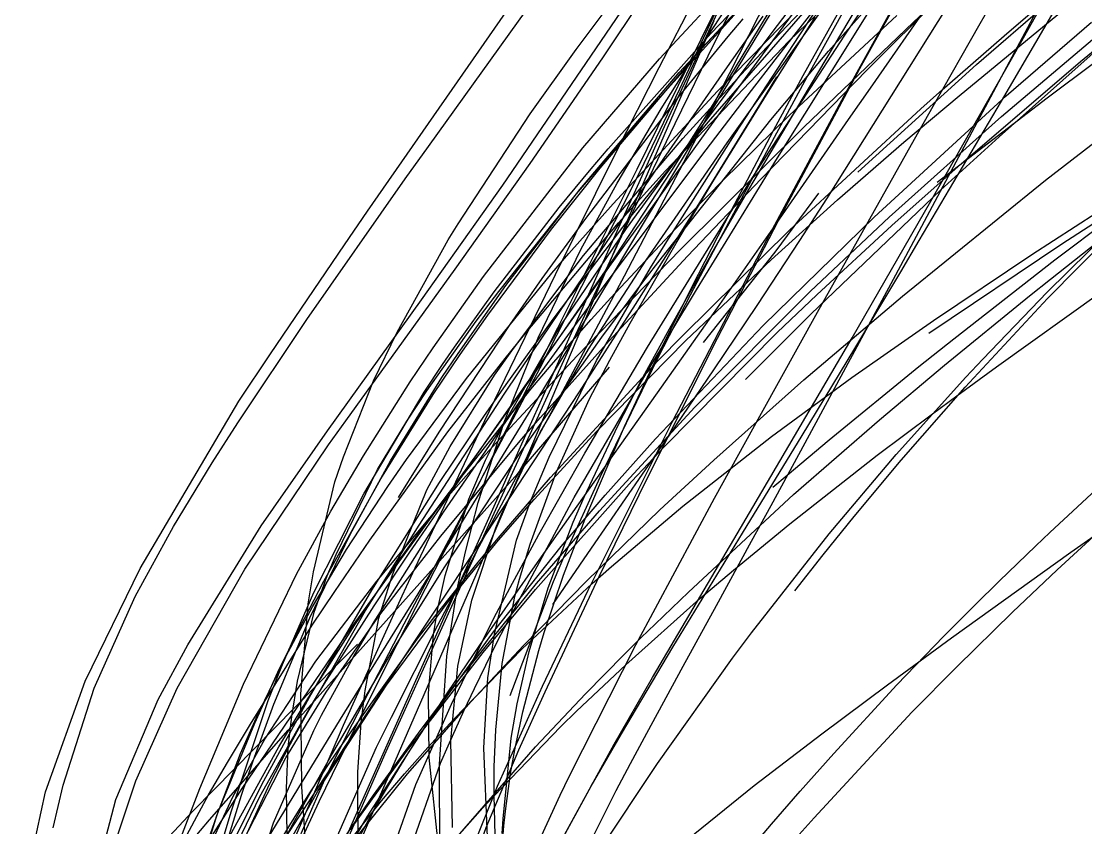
# Model space of a CAD drawing. Header units: metres. Extents: x -233 to 379, y -58 to 1087.
# Drawn here: x 66.5 to 133.2, y 568 to 618.6 of the extents above; entities that cross this region are included whole.
import ezdxf

# ---------------------------------------------------------------- set-up
doc = ezdxf.new("R2010")
doc.units = ezdxf.units.M

msp = doc.modelspace()

# ---------------------------------------------------------------- linework, layer by layer
for p, q in [((109.104, 617.44, -1031.354), (115.389, 630.153, -1035.49)), ((106.475, 615.673, -1039.847), (113.082, 628.374, -1043.467)), ((109.96, 617.249, -1039.013), (114.92, 627.072, -1041.815)), ((112.95, 616.462, -1057.436), (120.813, 627.133, -1060.37)), ((127.443, 614.136, -1056.125), (134.157, 626.74, -1060.043)), ((94.495, 615.722, -1061.418), (101.833, 626.317, -1064.05)), ((114.603, 617.323, -1001.796), (123.052, 625.459, -1002.06)), ((115.506, 615.151, -1031.256), (121.449, 625.853, -1035.805)), ((118.071, 617.636, -1046.884), (123.554, 625.822, -1048.873)), ((122.413, 618.503, -1025.705), (129.889, 625.493, -1028.128)), ((128.64, 616.331, -1055.302), (134.068, 625.946, -1058.508)), ((109.126, 616.829, -1004.504), (116.788, 625.001, -1005.491)), ((117.1, 616.681, -1005.692), (124.489, 625.03, -1005.826)), ((109.57, 612.853, -1068.627), (116.545, 624.43, -1072.81)), ((113.868, 615.335, -1044.034), (120.064, 624.05, -1048.114)), ((101.269, 616.801, -1017.034), (106.543, 623.833, -1019.586)), ((102.944, 616.267, -1061.678), (107.85, 623.658, -1063.565)), ((110.281, 614.102, -1037.976), (115.149, 623.689, -1040.218)), ((113.745, 616.144, -1045.495), (119.665, 623.741, -1047.553)), ((107.763, 614.322, -1044.697), (111.718, 622.779, -1046.737)), ((119.525, 615.516, -1023.709), (126.789, 622.78, -1026.203)), ((92.004, 610.706, -1054.987), (100.269, 622.231, -1057.553)), ((106.81, 611.958, -1036.469), (111.656, 622.397, -1039.374)), ((108.165, 615.562, -1023.329), (112.832, 622.688, -1026.003)), ((108.242, 610.448, -1070.197), (115.488, 622.399, -1075.021)), ((109.706, 617.801, -1011.119), (113.806, 622.069, -1011.212)), ((115.261, 617.659, -1039.406), (118.422, 622.463, -1041.614)), ((119.716, 614.369, -1056.205), (125.327, 622.456, -1058.924)), ((126.597, 618.412, -1056.224), (129.01, 622.606, -1058.046)), ((127.936, 613.548, -1054.599), (133.039, 622.28, -1057.668)), ((105.994, 613.217, -1018.645), (113.61, 621.652, -1021.369)), ((113.886, 618.294, -1045.442), (116.24, 621.406, -1046.864)), ((117.318, 615.481, -1044.555), (121.045, 621.427, -1045.372)), ((107.733, 615.354, -1011.961), (112.782, 620.772, -1011.9)), ((113.239, 616.961, -1018.453), (116.988, 620.913, -1019.771)), ((128.1, 617.657, -1021.656), (131.026, 620.162, -1022.611)), ((107.868, 617.7, -1003.017), (109.813, 619.782, -1003.166)), ((109.559, 612.25, -1006.225), (116.052, 619.708, -1005.134)), ((115.502, 613.767, -1036.955), (118.905, 619.481, -1039.296)), ((115.761, 615.067, -1047.062), (118.411, 619.865, -1048.794)), ((116.984, 607.432, -1042.324), (124.539, 619.437, -1043.661)), ((125.274, 613.896, -1008.463), (132.544, 619.869, -1011.01)), ((126.377, 615.853, -1021.437), (130.813, 619.696, -1022.879)), ((127.93, 612.579, -1027.786), (136.514, 619.868, -1031.073)), ((132.883, 616.037, -1027.162), (137.429, 619.776, -1028.974)), ((96.682, 608.291, -1060.867), (104.064, 619.133, -1063.369)), ((110.126, 614.182, -1014.152), (115.194, 619.337, -1014.711)), ((110.754, 615.697, -1053.199), (112.995, 618.891, -1054.136)), ((110.806, 617.613, -1007.415), (111.737, 618.712, -1007.336)), ((113.2, 613.944, -1038.489), (116.247, 618.827, -1040.695)), ((114.643, 612.664, -995.89), (121.375, 618.919, -995.922)), ((118.214, 614.148, -1055.968), (121.092, 619.346, -1057.909)), ((119.06, 615.604, -1059.909), (120.969, 619.053, -1061.122)), ((105.333, 608.023, -1035.657), (109.916, 618.609, -1038.103)), ((108.231, 610.749, -1042.111), (113.886, 618.294, -1045.442)), ((115.554, 611.924, -1023.852), (122.413, 618.503, -1025.705)), ((123.649, 613.235, -1053.902), (126.597, 618.412, -1056.224)), ((128.241, 613.877, -1021.939), (133.572, 618.514, -1023.701)), ((103.274, 610.559, -1011.85), (109.706, 617.801, -1011.119)), ((106.497, 616.201, -1002.955), (107.868, 617.7, -1003.017)), ((107.673, 613.79, -1007.865), (110.806, 617.613, -1007.415)), ((108.337, 615.882, -1030.879), (109.104, 617.44, -1031.354)), ((111.238, 611.494, -1036.691), (115.261, 617.659, -1039.406)), ((113.344, 610.35, -1045.15), (118.071, 617.636, -1046.884)), ((124.051, 614.116, -1020.479), (128.1, 617.657, -1021.656)), ((98.381, 612.763, -1015.767), (101.269, 616.801, -1017.034)), ((102.769, 609.355, -1004.63), (109.126, 616.829, -1004.504)), ((106.881, 609.191, -1002.915), (114.603, 617.323, -1001.796)), ((107.474, 612.158, -1037.69), (109.96, 617.249, -1039.013)), ((111.594, 615.199, -1017.903), (113.239, 616.961, -1018.453)), ((127.792, 611.324, -1019.888), (133.876, 616.733, -1022.122)), ((98.381, 609.632, -1059.94), (102.944, 616.267, -1061.678)), ((101.698, 610.622, -1003.212), (106.497, 616.201, -1002.955)), ((109.416, 611.6, -1055.945), (112.95, 616.462, -1057.436)), ((112.265, 614.226, -1044.972), (113.745, 616.144, -1045.495)), ((113.476, 612.388, -1005.961), (117.1, 616.681, -1005.692)), ((123.498, 607.271, -1052.016), (128.64, 616.331, -1055.302)), ((125.404, 609.618, -1024.747), (132.883, 616.037, -1027.162)), ((88.195, 606.649, -1059.124), (94.495, 615.722, -1061.418)), ((101.498, 608.012, -1012.99), (107.733, 615.354, -1011.961)), ((103.78, 610.351, -1038.516), (106.475, 615.673, -1039.847)), ((105.089, 609.291, -1029.085), (108.337, 615.882, -1030.879)), ((106.598, 613.065, -1022.483), (108.165, 615.562, -1023.329)), ((106.771, 609.949, -1051.365), (110.754, 615.697, -1053.199)), ((112.866, 608.681, -1021.831), (119.525, 615.516, -1023.709)), ((113.901, 609.999, -1043.895), (117.318, 615.481, -1044.555)), ((113.961, 606.066, -1056.263), (119.06, 615.604, -1059.909)), ((118.926, 609.103, -1019.558), (126.377, 615.853, -1021.437)), ((130.793, 613.769, -1013.717), (133.791, 616.005, -1014.775)), ((107.967, 611.206, -1016.798), (111.594, 615.199, -1017.903)), ((110.744, 610.928, -1041.999), (113.868, 615.335, -1044.034)), ((112.857, 613.431, -1072.174), (113.861, 615.087, -1072.711)), ((113.644, 611.713, -1029.869), (115.506, 615.151, -1031.256)), ((113.703, 611.295, -1045.692), (115.761, 615.067, -1047.062)), ((103.58, 607.115, -1014.259), (110.126, 614.182, -1014.152)), ((105.535, 609.669, -1043.633), (107.763, 614.322, -1044.697)), ((108.277, 610.198, -1037.155), (110.281, 614.102, -1037.976)), ((109.145, 610.144, -1043.858), (112.265, 614.226, -1044.972)), ((113.436, 605.261, -1052.324), (118.214, 614.148, -1055.968)), ((118.354, 612.401, -1055.518), (119.716, 614.369, -1056.205)), ((121.948, 603.832, -1052.616), (127.443, 614.136, -1056.125)), ((122.879, 613.08, -1020.161), (124.051, 614.116, -1020.479)), ((101.874, 606.197, -1009.523), (107.673, 613.79, -1007.865)), ((108.85, 606.921, -1070.03), (112.857, 613.431, -1072.174)), ((109.849, 608.492, -1036.162), (113.2, 613.944, -1038.489)), ((112.104, 608.004, -1034.731), (115.502, 613.767, -1036.955)), ((119.95, 606.28, -1019.905), (128.241, 613.877, -1021.939)), ((121.813, 610.973, -1007.434), (125.274, 613.896, -1008.463)), ((122.781, 604.806, -1051.276), (127.936, 613.548, -1054.599)), ((125.233, 609.503, -1012.09), (130.793, 613.769, -1013.717)), ((93.876, 605.867, -1014.21), (98.381, 612.763, -1015.767)), ((101.3, 607.742, -1017.159), (105.994, 613.217, -1018.645)), ((103.847, 608.415, -1021.138), (106.598, 613.065, -1022.483)), ((107.274, 609.205, -1067.252), (109.57, 612.853, -1068.627)), ((114.654, 605.461, -1018.606), (122.879, 613.08, -1020.161)), ((122.485, 611.178, -1052.964), (123.649, 613.235, -1053.902)), ((105.577, 608.198, -1036.745), (107.474, 612.158, -1037.69)), ((106.678, 603.786, -1007.516), (113.476, 612.388, -1005.961)), ((107.803, 610.156, -1006.652), (109.559, 612.25, -1006.225)), ((110.481, 608.592, -996.382), (114.643, 612.664, -995.89)), ((113.645, 605.61, -1053.033), (118.354, 612.401, -1055.518)), ((120.904, 606.28, -1025.751), (127.93, 612.579, -1027.786)), ((130.695, 608.593, -1018.866), (135.648, 612.439, -1020.635)), ((103.369, 603.172, -1053.114), (109.416, 611.6, -1055.945)), ((104.211, 606.229, -1035.093), (106.81, 611.958, -1036.469)), ((106.958, 604.752, -1033.993), (111.238, 611.494, -1036.691)), ((107.804, 604.248, -1022.32), (115.554, 611.924, -1023.852)), ((110.594, 605.919, -1027.7), (113.644, 611.713, -1029.869)), ((90.548, 608.67, -1054.553), (92.004, 610.706, -1054.987)), ((102.408, 604.676, -1015.508), (107.967, 611.206, -1016.798)), ((105.667, 603.58, -1038.81), (110.744, 610.928, -1041.999)), ((107.562, 609.849, -1041.722), (108.231, 610.749, -1042.111)), ((109.89, 604.15, -1043.114), (113.703, 611.295, -1045.692)), ((116.4, 600.323, -1047.84), (122.485, 611.178, -1052.964)), ((117.652, 607.354, -1006.439), (121.813, 610.973, -1007.434)), ((124.106, 607.968, -1018.688), (127.792, 611.324, -1019.888)), ((95.463, 602.545, -1004.799), (101.698, 610.622, -1003.212)), ((99.98, 602.681, -1036.943), (103.78, 610.351, -1038.516)), ((102.201, 609.304, -1012.045), (103.274, 610.559, -1011.85)), ((102.853, 601.733, -1041.67), (109.145, 610.144, -1043.858)), ((104.294, 602.597, -1035.863), (108.277, 610.198, -1037.155)), ((104.636, 604.452, -1067.742), (108.242, 610.448, -1070.197)), ((104.727, 606.347, -1007.65), (107.803, 610.156, -1006.652)), ((112.348, 608.794, -1044.786), (113.344, 610.35, -1045.15)), ((93.679, 603.017, -1058.177), (98.381, 609.632, -1059.94)), ((99.719, 605.525, -1005.044), (102.769, 609.355, -1004.63)), ((102.855, 604.229, -1049.393), (106.771, 609.949, -1051.365)), ((104.747, 608.045, -1043.272), (105.535, 609.669, -1043.633)), ((106.234, 608.051, -1040.961), (107.562, 609.849, -1041.722)), ((108.813, 601.72, -1043.138), (113.901, 609.999, -1043.895)), ((121.069, 605.756, -1023.658), (125.404, 609.618, -1024.747)), ((123.905, 608.468, -1011.744), (125.233, 609.503, -1012.09)), ((100.119, 599.33, -1027.117), (105.089, 609.291, -1029.085)), ((100.194, 606.882, -1012.525), (102.201, 609.304, -1012.045)), ((103.717, 603.778, -1065.137), (107.274, 609.205, -1067.252)), ((103.921, 605.911, -1003.682), (106.881, 609.191, -1002.915)), ((108.25, 603.832, -1020.789), (112.866, 608.681, -1021.831)), ((111.083, 606.803, -1044.327), (112.348, 608.794, -1044.786)), ((84.375, 599.853, -1052.809), (90.548, 608.67, -1054.553)), ((91.579, 601.099, -1059.162), (96.682, 608.291, -1060.867)), ((96.869, 601.981, -1014.585), (101.498, 608.012, -1012.99)), ((99.022, 596.828, -1041.192), (104.747, 608.045, -1043.272)), ((100.956, 598.289, -1034.92), (105.577, 608.198, -1036.745)), ((100.985, 597.81, -1033.979), (105.333, 608.023, -1035.657)), ((101.567, 604.248, -1020.195), (103.847, 608.415, -1021.138)), ((104.428, 605.57, -1039.948), (106.234, 608.051, -1040.961)), ((107.454, 605.51, -997.046), (110.481, 608.592, -996.382)), ((108.492, 606.252, -1035.252), (109.849, 608.492, -1036.162)), ((121.734, 601.324, -1016.586), (130.695, 608.593, -1018.866)), ((131.715, 604.613, -1026.087), (138.033, 608.672, -1027.864)), ((96.412, 601.62, -1015.904), (101.3, 607.742, -1017.159)), ((109.716, 603.892, -1033.258), (112.104, 608.004, -1034.731)), ((113.489, 603.605, -1005.751), (117.652, 607.354, -1006.439)), ((113.737, 604.082, -1074.291), (116.488, 607.781, -1075.503)), ((115.288, 604.802, -1042.096), (116.984, 607.432, -1042.324)), ((115.996, 600.211, -1016.797), (124.106, 607.968, -1018.688)), ((96.129, 601.595, -1014.074), (100.194, 606.882, -1012.525)), ((100.808, 603.989, -1014.57), (103.58, 607.115, -1014.259)), ((104.992, 600.791, -1067.987), (108.85, 606.921, -1070.03)), ((105.748, 598.132, -1042.532), (111.083, 606.803, -1044.327)), ((118.569, 598.706, -1048.682), (123.498, 607.271, -1052.016)), ((130.799, 601.568, -1035.844), (136.575, 607.254, -1036.549)), ((130.823, 601.184, -1036.479), (136.5, 606.933, -1036.946)), ((86.743, 604.549, -1058.592), (88.195, 606.649, -1059.124)), ((99.138, 602.427, -1010.627), (101.874, 606.197, -1009.523)), ((99.822, 599.876, -1010.01), (104.727, 606.347, -1007.65)), ((102.778, 603.042, -1034.408), (104.211, 606.229, -1035.093)), ((107.533, 604.653, -1034.624), (108.492, 606.252, -1035.252)), ((110.139, 598.688, -1053.221), (113.961, 606.066, -1056.263)), ((112.994, 599.49, -1018.985), (119.95, 606.28, -1019.905)), ((115.954, 601.63, -1024.764), (120.904, 606.28, -1025.751)), ((129.847, 603.936, -1021.986), (133.913, 606.577, -1023.271)), ((131.29, 603.59, -1010.48), (134.82, 606.277, -1011.388)), ((93.251, 604.863, -1014.026), (93.876, 605.867, -1014.21)), ((95.731, 600.131, -1006.173), (99.719, 605.525, -1005.044)), ((98.139, 599.048, -1006.184), (103.921, 605.911, -1003.682)), ((100.239, 599.395, -1037.799), (104.428, 605.57, -1039.948)), ((103.442, 601.211, -998.475), (107.454, 605.51, -997.046)), ((107.979, 598.878, -1018.13), (114.654, 605.461, -1018.606)), ((108.938, 602.694, -1026.579), (110.594, 605.919, -1027.7)), ((110.134, 600.58, -1051.136), (113.645, 605.61, -1053.033)), ((116.358, 601.398, -1022.851), (121.069, 605.756, -1023.658)), ((90.047, 599.068, -1013.523), (93.251, 604.863, -1014.026)), ((101.737, 603.864, -1015.376), (102.408, 604.676, -1015.508)), ((105.933, 603.103, -1033.375), (106.958, 604.752, -1033.993)), ((112.588, 603.664, -1051.645), (113.436, 605.261, -1052.324)), ((112.618, 600.738, -1041.835), (115.288, 604.802, -1042.096)), ((121.625, 602.857, -1050.512), (122.781, 604.806, -1051.276)), ((131.02, 602.388, -1009.854), (134.023, 604.761, -1010.818)), ((82.097, 597.7, -1056.86), (86.743, 604.549, -1058.592)), ((98.593, 597.919, -1047.104), (102.855, 604.229, -1049.393)), ((98.893, 598.707, -1019.455), (101.567, 604.248, -1020.195)), ((101.33, 597.585, -1021.603), (107.804, 604.248, -1022.32)), ((103.488, 602.543, -1066.959), (104.636, 604.452, -1067.742)), ((104.651, 599.632, -1032.895), (107.533, 604.653, -1034.624)), ((108.446, 601.398, -1042.133), (109.89, 604.15, -1043.114)), ((109.244, 598.408, -1072.525), (113.737, 604.082, -1074.291)), ((123.389, 599.009, -1024.581), (131.715, 604.613, -1026.087)), ((97.333, 598.035, -1014.984), (101.737, 603.864, -1015.376)), ((98.382, 596.065, -1062.019), (103.717, 603.778, -1065.137)), ((99.74, 602.76, -1014.738), (100.808, 603.989, -1014.57)), ((102.04, 597.994, -1036.689), (105.667, 603.58, -1038.81)), ((103.331, 598.517, -1020.005), (108.25, 603.832, -1020.789)), ((105.456, 602.194, -1007.89), (106.678, 603.786, -1007.516)), ((107.115, 599.28, -1031.79), (109.716, 603.892, -1033.258)), ((107.284, 593.42, -1046.997), (112.588, 603.664, -1051.645)), ((108.148, 598.539, -1005.479), (113.489, 603.605, -1005.751)), ((121.174, 602.384, -1052.108), (121.948, 603.832, -1052.616)), ((123.673, 599.794, -1020.491), (129.847, 603.936, -1021.986)), ((124.959, 598.651, -1009.431), (131.29, 603.59, -1010.48)), ((86.832, 593.511, -1055.663), (93.679, 603.017, -1058.177)), ((94.389, 596.15, -1016.449), (99.74, 602.76, -1014.738)), ((95.54, 593.512, -1035.714), (99.98, 602.681, -1036.943)), ((97.957, 592.246, -1032.903), (102.778, 603.042, -1034.408)), ((102.284, 601.652, -1052.589), (103.369, 603.172, -1053.114)), ((102.552, 597.28, -1031.573), (105.933, 603.103, -1033.375)), ((107.771, 600.374, -1025.822), (108.938, 602.694, -1026.579)), ((118.736, 598.029, -1048.557), (121.625, 602.857, -1050.512)), ((92.301, 598.083, -1006.18), (95.463, 602.545, -1004.799)), ((97.123, 599.552, -1011.615), (99.138, 602.427, -1010.627)), ((99.176, 595.413, -1064.058), (103.488, 602.543, -1066.959)), ((99.944, 594.469, -1034.995), (104.294, 602.597, -1035.863)), ((102.879, 598.743, -1008.877), (105.456, 602.194, -1007.89)), ((115.906, 592.63, -1048.499), (121.174, 602.384, -1052.108)), ((129.693, 601.332, -1009.463), (131.02, 602.388, -1009.854)), ((93.65, 598.129, -1015.376), (96.129, 601.595, -1014.074)), ((93.869, 597.723, -1016.111), (96.869, 601.981, -1014.585)), ((94.99, 599.756, -1015.596), (96.412, 601.62, -1015.904)), ((99.028, 597.061, -1050.976), (102.284, 601.652, -1052.589)), ((101.514, 599.92, -1041.218), (102.853, 601.733, -1041.67)), ((105.65, 596.478, -1042.81), (108.813, 601.72, -1043.138)), ((107.503, 599.582, -1041.493), (108.446, 601.398, -1042.133)), ((108.716, 594.353, -1024.395), (115.954, 601.63, -1024.764)), ((113.882, 599.042, -1022.578), (116.358, 601.398, -1022.851)), ((126.763, 597.378, -1035.675), (130.799, 601.568, -1035.844)), ((127.62, 596.884, -1020.058), (134.167, 601.573, -1021.837)), ((85.669, 592.872, -1057.203), (91.579, 601.099, -1059.162)), ((101.48, 595.322, -1066.154), (104.992, 600.791, -1067.987)), ((102.217, 599.861, -999.008), (103.442, 601.211, -998.475)), ((109.912, 596.696, -1041.691), (112.618, 600.738, -1041.835)), ((115.555, 596.075, -1015.705), (121.734, 601.324, -1016.586)), ((124.372, 596.997, -1008.295), (129.693, 601.332, -1009.463)), ((125.655, 595.603, -1036.615), (130.823, 601.184, -1036.479)), ((94, 597.668, -1006.853), (95.731, 600.131, -1006.173)), ((106.379, 595.249, -1049.121), (110.134, 600.58, -1051.136)), ((106.647, 598.096, -1025.13), (107.771, 600.374, -1025.822)), ((111.877, 596.092, -1016.201), (115.996, 600.211, -1016.797)), ((112.88, 593.987, -1044.822), (116.4, 600.323, -1047.84)), ((80.06, 593.383, -1051.635), (84.375, 599.853, -1052.809)), ((91.907, 595.392, -1015.155), (94.99, 599.756, -1015.596)), ((92.678, 592.794, -1014.6), (97.123, 599.552, -1011.615)), ((96.856, 593.529, -1036.412), (100.239, 599.395, -1037.799)), ((96.876, 595.783, -1011.851), (99.822, 599.876, -1010.01)), ((97.702, 594.657, -1040.025), (101.514, 599.92, -1041.218)), ((99.702, 596.992, -1000.355), (102.217, 599.861, -999.008)), ((103.376, 597.303, -1032.196), (104.651, 599.632, -1032.895)), ((106.254, 592.38, -1019.095), (112.994, 599.49, -1018.985)), ((106.4, 597.43, -1040.746), (107.503, 599.582, -1041.493)), ((118.559, 596.221, -1019.696), (123.673, 599.794, -1020.491)), ((88.564, 596.013, -1013.538), (90.047, 599.068, -1013.523)), ((95.534, 590.286, -1026.241), (100.119, 599.33, -1027.117)), ((96.753, 593.416, -1019.347), (98.893, 598.707, -1019.455)), ((96.808, 597.413, -1006.886), (98.139, 599.048, -1006.184)), ((97.718, 591.424, -1011.784), (102.879, 598.743, -1008.877)), ((105.35, 596.03, -1030.897), (107.115, 599.28, -1031.79)), ((105.72, 589.885, -1049.375), (110.139, 598.688, -1053.221)), ((106.399, 597.273, -1018.108), (107.979, 598.878, -1018.13)), ((106.812, 591.883, -1022.855), (113.882, 599.042, -1022.578)), ((114.968, 592.53, -1046.176), (118.569, 598.706, -1048.682)), ((90.859, 595.952, -1006.964), (92.301, 598.083, -1006.18)), ((92.898, 597.042, -1015.824), (93.65, 598.129, -1015.376)), ((96.159, 596.373, -1014.981), (97.333, 598.035, -1014.984)), ((98.689, 593.359, -1034.253), (100.956, 598.289, -1034.92)), ((99.041, 593.718, -1019.657), (103.331, 598.517, -1020.005)), ((101.821, 591.478, -1041.414), (105.748, 598.132, -1042.532)), ((102.567, 592.855, -1006.126), (108.148, 598.539, -1005.479)), ((105.899, 596.552, -1024.689), (106.647, 598.096, -1025.13)), ((115.444, 592.588, -1046.285), (118.736, 598.029, -1048.557)), ((122.765, 596.912, -1009.197), (124.959, 598.651, -1009.431)), ((80.126, 594.726, -1056.113), (82.097, 597.7, -1056.86)), ((92.306, 595.156, -1007.682), (94, 597.668, -1006.853)), ((92.849, 596.212, -1016.719), (93.869, 597.723, -1016.111)), ((93.225, 592.802, -1009.264), (96.808, 597.413, -1006.886)), ((96.269, 592.147, -1021.526), (101.33, 597.585, -1021.603)), ((96.76, 595.182, -1046.1), (98.593, 597.919, -1047.104)), ((98.548, 592.087, -1033.355), (100.985, 597.81, -1033.979)), ((99.014, 592.76, -1035.148), (102.04, 597.994, -1036.689)), ((102.772, 589.965, -1038.37), (106.4, 597.43, -1040.746)), ((125.694, 596.243, -1035.669), (126.763, 597.378, -1035.675)), ((91.738, 595.308, -1016.596), (92.898, 597.042, -1015.824)), ((94.115, 587.595, -1040.025), (99.022, 596.828, -1041.192)), ((96.764, 593.846, -1049.849), (99.028, 597.061, -1050.976)), ((97.61, 590.204, -1073.48), (103.357, 596.863, -1075.773)), ((98.425, 595.495, -1001.139), (99.702, 596.992, -1000.355)), ((99.576, 591.231, -1030.434), (102.552, 597.28, -1031.573)), ((99.666, 589.943, -1018.968), (106.399, 597.273, -1018.108)), ((102.116, 594.88, -1031.575), (103.376, 597.303, -1032.196)), ((107.168, 592.663, -1041.681), (109.912, 596.696, -1041.691)), ((117.123, 592.301, -1009.166), (122.765, 596.912, -1009.197)), ((120.28, 593.568, -1007.755), (124.372, 596.997, -1008.295)), ((125.131, 595.068, -1019.511), (127.62, 596.884, -1020.058)), ((86.685, 591.253, -1014.134), (88.564, 596.013, -1013.538)), ((89.638, 590.994, -1019.264), (92.849, 596.212, -1016.719)), ((90.641, 591.078, -1018.454), (94.389, 596.15, -1016.449)), ((93.373, 591.89, -1015.474), (96.159, 596.373, -1014.981)), ((94.93, 591.238, -1060.029), (98.382, 596.065, -1062.019)), ((101.141, 588.692, -1042.674), (105.65, 596.478, -1042.81)), ((103.874, 593.182, -1030.242), (105.35, 596.03, -1030.897)), ((104.303, 593.137, -1023.843), (105.899, 596.552, -1024.689)), ((109.905, 591.041, -1015.566), (115.555, 596.075, -1015.705)), ((113.515, 592.517, -1019.42), (118.559, 596.221, -1019.696)), ((121.341, 591.392, -1035.997), (125.694, 596.243, -1035.669)), ((87.926, 591.299, -1009.083), (90.859, 595.952, -1006.964)), ((90.648, 593.489, -1015.059), (91.907, 595.392, -1015.155)), ((93.247, 588.929, -1005.598), (98.425, 595.495, -1001.139)), ((95.092, 588.728, -1061.391), (99.176, 595.413, -1064.058)), ((95.471, 593.775, -1012.849), (96.876, 595.783, -1011.851)), ((121.653, 591.029, -1037.142), (125.655, 595.603, -1036.615)), ((73.927, 584.232, -1053.63), (80.126, 594.726, -1056.113)), ((87.949, 588.925, -1020.133), (91.738, 595.308, -1016.596)), ((89.014, 589.872, -1009.953), (92.306, 595.156, -1007.682)), ((91.416, 586.964, -1043.263), (96.76, 595.182, -1046.1)), ((95.189, 585.755, -1062.953), (101.48, 595.322, -1066.154)), ((100.031, 590.312, -1030.823), (102.116, 594.88, -1031.575)), ((101.334, 588.141, -1046.598), (106.379, 595.249, -1049.121)), ((123.61, 593.946, -1019.221), (125.131, 595.068, -1019.511)), ((92.949, 587.772, -1038.83), (97.702, 594.657, -1040.025)), ((98.623, 592.018, -1034.82), (99.944, 594.469, -1034.995)), ((102.724, 587.855, -1025.205), (108.716, 594.353, -1024.395)), ((78.443, 590.86, -1051.2), (80.06, 593.383, -1051.635)), ((85.742, 591.988, -1055.265), (86.832, 593.511, -1055.663)), ((88.814, 590.456, -1015.102), (90.648, 593.489, -1015.059)), ((91.181, 584.283, -1035.322), (95.54, 593.512, -1035.714)), ((92.695, 589.643, -1015.182), (95.471, 593.775, -1012.849)), ((93.861, 582.749, -1033.791), (98.689, 593.359, -1034.253)), ((95.132, 588.373, -1019.852), (96.753, 593.416, -1019.347)), ((95.545, 592.107, -1049.245), (96.764, 593.846, -1049.849)), ((96.275, 592.423, -1036.21), (96.856, 593.529, -1036.412)), ((97.968, 592.497, -1019.612), (99.041, 593.718, -1019.657)), ((102.664, 584.178, -1042.686), (107.284, 593.42, -1046.997)), ((109.944, 588.658, -1042.316), (112.88, 593.987, -1044.822)), ((114.895, 588.874, -1007.693), (120.28, 593.568, -1007.755)), ((120.149, 591.339, -1018.745), (123.61, 593.946, -1019.221)), ((81.524, 586.909, -1055.819), (85.669, 592.872, -1057.203)), ((88.337, 586.024, -1013.693), (93.225, 592.802, -1009.264)), ((90.126, 588.702, -1016.751), (92.678, 592.794, -1014.6)), ((96.59, 587.637, -1034.257), (99.014, 592.76, -1035.148)), ((98.636, 588.561, -1007.261), (102.567, 592.855, -1006.126)), ((101.772, 588.717, -1029.567), (103.874, 593.182, -1030.242)), ((101.839, 587.356, -1022.909), (104.303, 593.137, -1023.843)), ((105.439, 590.146, -1041.742), (107.168, 592.663, -1041.681)), ((91.631, 586.418, -1047.402), (95.545, 592.107, -1049.245)), ((92.786, 586.268, -1019.996), (97.968, 592.497, -1019.612)), ((94.669, 583.078, -1033.094), (98.548, 592.087, -1033.355)), ((94.69, 590.408, -1021.588), (96.269, 592.147, -1021.526)), ((95.193, 585.622, -1034.715), (98.623, 592.018, -1034.82)), ((95.587, 591.025, -1036.004), (96.275, 592.423, -1036.21)), ((95.702, 587.203, -1032.534), (97.957, 592.246, -1032.903)), ((103.086, 588.843, -1019.514), (106.254, 592.38, -1019.095)), ((107.953, 588.146, -1019.864), (113.515, 592.517, -1019.42)), ((111.698, 586.455, -1043.687), (115.444, 592.588, -1046.285)), ((112.349, 588.079, -1044.336), (114.968, 592.53, -1046.176)), ((113.489, 588.188, -1046.804), (115.906, 592.63, -1048.499)), ((114.498, 590.104, -1009.363), (117.123, 592.301, -1009.166)), ((80.496, 584.197, -1053.354), (85.742, 591.988, -1055.265)), ((91.903, 589.164, -1016.064), (93.373, 591.89, -1015.474)), ((92.999, 584.272, -1015.565), (97.718, 591.424, -1011.784)), ((98.931, 586.366, -1040.772), (101.821, 591.478, -1041.414)), ((104.756, 589.719, -1023.138), (106.812, 591.883, -1022.855)), ((114.675, 587.034, -1018.569), (120.149, 591.339, -1018.745)), ((117.133, 586.405, -1036.791), (121.341, 591.392, -1035.997)), ((76.032, 586.872, -1050.553), (78.443, 590.86, -1051.2)), ((85.893, 587.838, -1010.942), (87.926, 591.299, -1009.083)), ((86.146, 589.674, -1014.442), (86.685, 591.253, -1014.134)), ((87.098, 586.377, -1021.943), (89.638, 590.994, -1019.264)), ((87.189, 580.548, -1055.631), (94.93, 591.238, -1060.029)), ((89.453, 589.388, -1019.235), (90.641, 591.078, -1018.454)), ((94.53, 588.579, -1035.792), (95.587, 591.025, -1036.004)), ((98.406, 588.448, -1030.165), (99.576, 591.231, -1030.434)), ((106.521, 587.911, -1015.803), (109.905, 591.041, -1015.566)), ((118.695, 587.493, -1037.801), (121.653, 591.029, -1037.142)), ((130.976, 586.497, -1023.671), (135.956, 591.138, -1023.83)), ((86.228, 585.12, -1015.911), (88.814, 590.456, -1015.102)), ((89.01, 580.562, -1070.011), (97.61, 590.204, -1073.48)), ((92.951, 588.452, -1021.735), (94.69, 590.408, -1021.588)), ((93.575, 586.443, -1026.123), (95.534, 590.286, -1026.241)), ((98.376, 585.771, -1030.634), (100.031, 590.312, -1030.823)), ((102.235, 585.505, -1042.05), (105.439, 590.146, -1041.742)), ((113.602, 589.346, -1009.46), (114.498, 590.104, -1009.363)), ((84.808, 584.021, -1016.314), (86.146, 589.674, -1014.442)), ((85.441, 583.449, -1013.582), (89.014, 589.872, -1009.953)), ((86.875, 585.436, -1021.42), (89.453, 589.388, -1019.235)), ((88.448, 582.876, -1019.791), (92.695, 589.643, -1015.182)), ((96.384, 586.142, -1019.827), (99.666, 589.943, -1018.968)), ((98.721, 582.914, -1025.088), (104.756, 589.719, -1023.138)), ((100.632, 585.243, -1037.054), (102.772, 589.965, -1038.37)), ((102.713, 583.729, -1046.633), (105.72, 589.885, -1049.375)), ((132.278, 585.267, -1025.898), (138.655, 589.746, -1027.38)), ((84.83, 582.74, -1024.329), (87.949, 588.925, -1020.133)), ((89.754, 583.842, -1018.145), (91.903, 589.164, -1016.064)), ((91.43, 586.496, -1007.489), (93.247, 588.929, -1005.598)), ((94.144, 587.182, -1060.782), (95.092, 588.728, -1061.391)), ((97.27, 581.488, -1042.971), (101.141, 588.692, -1042.674)), ((100.326, 585.616, -1020.154), (103.086, 588.843, -1019.514)), ((101.087, 587.153, -1029.41), (101.772, 588.717, -1029.567)), ((105.007, 579.453, -1038.33), (109.944, 588.658, -1042.316)), ((108.303, 582.758, -1008.819), (114.895, 588.874, -1007.693)), ((88.762, 583.453, -1022.616), (92.951, 588.452, -1021.735)), ((93.066, 583.797, -1035.98), (94.53, 588.579, -1035.792)), ((94.325, 585.282, -1020.433), (95.132, 588.373, -1019.852)), ((97.528, 586.023, -1030.102), (98.406, 588.448, -1030.165)), ((97.735, 587.547, -1007.591), (98.636, 588.561, -1007.261)), ((98.549, 584.207, -1045.338), (101.334, 588.141, -1046.598)), ((103.487, 584.372, -1020.865), (107.953, 588.146, -1019.864)), ((111.15, 586.049, -1043.493), (112.349, 588.079, -1044.336)), ((112.264, 585.945, -1045.939), (113.489, 588.188, -1046.804)), ((83.739, 583.89, -1013.39), (85.893, 587.838, -1010.942)), ((88.614, 580.901, -1038.223), (92.949, 587.772, -1038.83)), ((90.479, 580.771, -1039.566), (94.115, 587.595, -1040.025)), ((96.225, 586.782, -1034.153), (96.59, 587.637, -1034.257)), ((96.407, 586.016, -1008.162), (97.735, 587.547, -1007.591)), ((98.783, 583.306, -1026.392), (102.724, 587.855, -1025.205)), ((100.481, 583.818, -1022.639), (101.839, 587.356, -1022.909)), ((101.933, 583.463, -1016.681), (106.521, 587.911, -1015.803)), ((116.758, 585.103, -1038.363), (118.695, 587.493, -1037.801)), ((73.628, 582.474, -1049.899), (76.032, 586.872, -1050.553)), ((76.924, 579.45, -1054.242), (81.524, 586.909, -1055.819)), ((88.74, 582.694, -1041.961), (91.416, 586.964, -1043.263)), ((91.189, 582.385, -1058.928), (94.144, 587.182, -1060.782)), ((93.93, 583.252, -1032.442), (95.702, 587.203, -1032.534)), ((94.732, 582.253, -1034.092), (96.225, 586.782, -1034.153)), ((99.524, 583.022, -1029.361), (101.087, 587.153, -1029.41)), ((111.144, 584.139, -1018.807), (114.675, 587.034, -1018.569)), ((131.437, 584.15, -1023.757), (134.769, 587.23, -1023.725)), ((84.576, 581.154, -1025.466), (87.098, 586.377, -1021.943)), ((86.128, 582.802, -1016.087), (88.337, 586.024, -1013.693)), ((89.469, 578.35, -1026.719), (93.575, 586.443, -1026.123)), ((89.568, 583.897, -1009.691), (91.43, 586.496, -1007.489)), ((90.166, 582.93, -1020.511), (92.786, 586.268, -1019.996)), ((90.843, 585.259, -1047.046), (91.631, 586.418, -1047.402)), ((93.312, 582.229, -1009.985), (96.407, 586.016, -1008.162)), ((95.118, 584.631, -1020.243), (96.384, 586.142, -1019.827)), ((96.139, 580.119, -1030.834), (97.528, 586.023, -1030.102)), ((97.123, 583.043, -1040.475), (98.931, 586.366, -1040.772)), ((106.062, 577.403, -1040.025), (111.15, 586.049, -1043.493)), ((107.341, 579.306, -1040.748), (111.698, 586.455, -1043.687)), ((112.265, 580.196, -1038.447), (117.133, 586.405, -1036.791)), ((130.101, 585.668, -1023.677), (130.976, 586.497, -1023.671)), ((84.732, 581.825, -1023.777), (86.875, 585.436, -1021.42)), ((89.592, 577.324, -1060.174), (95.189, 585.755, -1062.953)), ((92.595, 580.689, -1034.918), (95.193, 585.622, -1034.715)), ((96.079, 580.266, -1021.858), (100.326, 585.616, -1020.154)), ((97.713, 583.569, -1030.72), (98.376, 585.771, -1030.634)), ((99.808, 581.982, -1042.435), (102.235, 585.505, -1042.05)), ((110.063, 581.922, -1044.379), (112.264, 585.945, -1045.939)), ((127.795, 583.441, -1023.796), (130.101, 585.668, -1023.677)), ((85.665, 583.777, -1016.216), (86.228, 585.12, -1015.911)), ((88.603, 581.901, -1046.107), (90.843, 585.259, -1047.046)), ((93.815, 582.939, -1021.021), (94.325, 585.282, -1020.433)), ((99.839, 583.416, -1036.59), (100.632, 585.243, -1037.054)), ((114.977, 582.844, -1038.99), (116.758, 585.103, -1038.363)), ((124.796, 579.893, -1024.756), (132.278, 585.267, -1025.898)), ((70.49, 577.164, -1052.132), (73.927, 584.232, -1053.63)), ((76.247, 576.732, -1051.79), (80.496, 584.197, -1053.354)), ((84.464, 582.028, -1017.139), (84.808, 584.021, -1016.314)), ((89.885, 579.292, -1018.714), (92.999, 584.272, -1015.565)), ((90.362, 582.529, -1035.318), (91.181, 584.283, -1035.322)), ((92.398, 581.236, -1021.418), (95.118, 584.631, -1020.243)), ((95.231, 579.435, -1044.071), (98.549, 584.207, -1045.338)), ((102.024, 582.876, -1042.082), (102.664, 584.178, -1042.686)), ((102.266, 583.304, -1021.224), (103.487, 584.372, -1020.865)), ((109.009, 582.335, -1019.099), (111.144, 584.139, -1018.807)), ((128.634, 581.493, -1023.961), (131.437, 584.15, -1023.757)), ((80.414, 576.988, -1018.562), (83.739, 583.89, -1013.39)), ((83.92, 580.501, -1015.495), (85.441, 583.449, -1013.582)), ((84.85, 581.504, -1016.894), (85.665, 583.777, -1016.216)), ((84.952, 578.429, -1024.229), (88.762, 583.453, -1022.616)), ((87.388, 580.699, -1012.653), (89.568, 583.897, -1009.691)), ((89.101, 581.792, -1019.171), (89.754, 583.842, -1018.145)), ((92.604, 581.726, -1036.233), (93.066, 583.797, -1035.98)), ((97.14, 576.268, -1035.317), (99.839, 583.416, -1036.59)), ((97.423, 582.493, -1030.805), (97.713, 583.569, -1030.72)), ((97.969, 579.417, -1017.978), (101.933, 583.463, -1016.681)), ((99.268, 580.22, -1022.687), (100.481, 583.818, -1022.639)), ((99.322, 576.502, -1043.535), (102.713, 583.729, -1046.633)), ((126.295, 581.967, -1023.934), (127.795, 583.441, -1023.796)), ((82.858, 578.223, -1027.808), (84.83, 582.74, -1024.329)), ((84.553, 576.179, -1025.213), (88.448, 582.876, -1019.791)), ((84.715, 580.678, -1017.775), (86.128, 582.802, -1016.087)), ((88.065, 581.598, -1041.65), (88.74, 582.694, -1041.961)), ((88.83, 581.164, -1020.881), (90.166, 582.93, -1020.511)), ((91.109, 574.899, -1033.635), (94.669, 583.078, -1033.094)), ((91.134, 577.03, -1032.761), (93.93, 583.252, -1032.442)), ((92.069, 578.788, -1033.876), (93.861, 582.749, -1033.791)), ((93.159, 578.738, -1022.453), (93.815, 582.939, -1021.021)), ((93.839, 577.155, -1028.956), (98.783, 583.306, -1026.392)), ((95.433, 578.973, -1026.724), (98.721, 582.914, -1025.088)), ((96.111, 581.13, -1040.351), (97.123, 583.043, -1040.475)), ((97.881, 579.194, -1023.141), (102.266, 583.304, -1021.224)), ((98.329, 579.039, -1029.753), (99.524, 583.022, -1029.361)), ((99.153, 576.861, -1039.397), (102.024, 582.876, -1042.082)), ((106.217, 580.751, -1009.398), (108.303, 582.758, -1008.819)), ((71.042, 576.727, -1049.17), (73.628, 582.474, -1049.899)), ((84.008, 576.353, -1020.183), (84.464, 582.028, -1017.139)), ((86.498, 574.783, -1056.122), (91.189, 582.385, -1058.928)), ((86.687, 574.42, -1035.932), (90.362, 582.529, -1035.318)), ((89.377, 576.914, -1013.403), (93.312, 582.229, -1009.985)), ((93.852, 578.105, -1034.578), (94.732, 582.253, -1034.092)), ((96.627, 578.282, -1031.553), (97.423, 582.493, -1030.805)), ((104.38, 578.197, -1020.333), (109.009, 582.335, -1019.099)), ((83.076, 578.765, -1026.037), (84.732, 581.825, -1023.777)), ((83.794, 577.171, -1018.783), (84.85, 581.504, -1016.894)), ((84.166, 574.754, -1040.307), (88.065, 581.598, -1041.65)), ((85.479, 576.992, -1045.05), (88.603, 581.901, -1046.107)), ((88.906, 581.115, -1019.536), (89.101, 581.792, -1019.171)), ((92.326, 580.106, -1036.513), (92.604, 581.726, -1036.233)), ((96.317, 579.633, -1043.102), (97.27, 581.488, -1042.971)), ((108.791, 579.596, -1043.48), (110.063, 581.922, -1044.379)), ((124.324, 579.992, -1024.211), (126.295, 581.967, -1023.934)), ((125.131, 578.062, -1024.499), (128.634, 581.493, -1023.961)), ((80.843, 574.471, -1023.37), (84.715, 580.678, -1017.775)), ((82.321, 575.722, -1029.636), (84.576, 581.154, -1025.466)), ((84.513, 576.178, -1017.286), (87.388, 580.699, -1012.653)), ((85.586, 576.48, -1022.394), (88.83, 581.164, -1020.881)), ((86.937, 573.888, -1039.554), (90.479, 580.771, -1039.566)), ((87.282, 578.651, -1038.141), (88.614, 580.901, -1038.223)), ((88.041, 576.598, -1022.544), (88.906, 581.115, -1019.536)), ((89.682, 574.925, -1035.511), (92.595, 580.689, -1034.918)), ((91.291, 579.812, -1021.977), (92.398, 581.236, -1021.418)), ((93.454, 575.74, -1040.305), (96.111, 581.13, -1040.351)), ((105.351, 579.906, -1009.675), (106.217, 580.751, -1009.398)), ((80.329, 570.44, -1051.733), (87.189, 580.548, -1055.631)), ((82.572, 577.735, -1017.459), (83.92, 580.501, -1015.495)), ((83.219, 574.091, -1067.554), (89.01, 580.562, -1070.011)), ((91.879, 574.424, -1024.562), (96.079, 580.266, -1021.858)), ((92.012, 576.425, -1037.468), (92.326, 580.106, -1036.513)), ((95.737, 577.39, -1031.449), (96.139, 580.119, -1030.834)), ((98.92, 579.104, -1022.755), (99.268, 580.22, -1022.687)), ((111.069, 578.617, -1038.946), (112.265, 580.196, -1038.447)), ((121.382, 576.949, -1024.852), (124.324, 579.992, -1024.211)), ((75.062, 576.017, -1053.588), (76.924, 579.45, -1054.242)), ((86.198, 578.136, -1065.684), (87.562, 579.494, -1066.104)), ((86.637, 573.26, -1025.375), (91.291, 579.812, -1021.977)), ((93.203, 576.434, -1043.441), (95.231, 579.435, -1044.071)), ((94.683, 575.896, -1019.485), (97.969, 579.417, -1017.978)), ((94.887, 576.712, -1043.385), (96.317, 579.633, -1043.102)), ((100.856, 571.228, -1035.446), (105.007, 579.453, -1038.33)), ((104.284, 578.851, -1010.058), (105.351, 579.906, -1009.675)), ((107.976, 578.106, -1042.906), (108.791, 579.596, -1043.48)), ((120.781, 576.952, -1024.402), (124.796, 579.893, -1024.756)), ((81.2, 574.855, -1029.296), (83.076, 578.765, -1026.037)), ((85.311, 575.037, -1038.217), (87.282, 578.651, -1038.141)), ((85.92, 572.537, -1023.787), (89.885, 579.292, -1018.714)), ((90.638, 572.764, -1030.241), (95.433, 578.973, -1026.724)), ((90.749, 575.857, -1034.056), (92.069, 578.788, -1033.876)), ((92.706, 571.974, -1025.669), (93.159, 578.738, -1022.453)), ((93.602, 574.789, -1025.871), (97.881, 579.194, -1023.141)), ((97.574, 575.747, -1030.397), (98.329, 579.039, -1029.753)), ((97.921, 575.247, -1023.356), (98.92, 579.104, -1022.755)), ((101.855, 576.381, -1011.127), (104.284, 578.851, -1010.058)), ((104.108, 573.876, -1038.704), (107.341, 579.306, -1040.748)), ((77.26, 569.046, -1062.732), (86.198, 578.136, -1065.684)), ((81.745, 573.533, -1026.644), (84.952, 578.429, -1024.229)), ((81.95, 575.951, -1029.671), (82.858, 578.223, -1027.808)), ((88.722, 576.866, -1026.903), (89.469, 578.35, -1026.719)), ((93.41, 573.467, -1035.732), (93.852, 578.105, -1034.578)), ((96.224, 574.127, -1032.756), (96.627, 578.282, -1031.553)), ((101.296, 575.285, -1021.553), (104.38, 578.197, -1020.333)), ((105.699, 573.907, -1041.328), (107.976, 578.106, -1042.906)), ((106.372, 572.007, -1041.649), (111.069, 578.617, -1038.946)), ((122.323, 575.223, -1025.155), (125.131, 578.062, -1024.499)), ((81.113, 574.542, -1019.937), (82.572, 577.735, -1017.459)), ((85.017, 570.38, -1057.941), (89.592, 577.324, -1060.174)), ((95.483, 572.996, -1032.899), (95.737, 577.39, -1031.449)), ((103.643, 573.226, -1038.46), (106.062, 577.403, -1040.025)), ((67.989, 570.241, -1050.908), (70.49, 577.164, -1052.132)), ((69.106, 570.652, -1048.589), (71.042, 576.727, -1049.17)), ((73.651, 570.915, -1050.824), (76.247, 576.732, -1051.79)), ((77.668, 570.434, -1024.332), (80.414, 576.988, -1018.562)), ((83.432, 574.964, -1019.963), (83.794, 577.171, -1018.783)), ((84.501, 575.402, -1044.773), (85.479, 576.992, -1045.05)), ((85.544, 571.05, -1018.188), (89.377, 576.914, -1013.403)), ((87.269, 573.954, -1027.388), (88.722, 576.866, -1026.903)), ((87.372, 568.58, -1034.158), (91.134, 577.03, -1032.761)), ((91.544, 574.148, -1030.513), (93.839, 577.155, -1028.956)), ((94.245, 575.354, -1043.542), (94.887, 576.712, -1043.385)), ((96.343, 570.578, -1036.926), (99.153, 576.861, -1039.397)), ((116.666, 573.874, -1024.295), (120.781, 576.952, -1024.402)), ((117.417, 572.644, -1026.195), (121.382, 576.949, -1024.852)), ((72.41, 569.752, -1052.627), (75.062, 576.017, -1053.588)), ((81.691, 570.923, -1030.026), (84.553, 576.179, -1025.213)), ((82.635, 573.049, -1020.727), (84.513, 576.178, -1017.286)), ((83.065, 572.358, -1024.289), (85.586, 576.48, -1022.394)), ((84.063, 570.554, -1024.02), (84.008, 576.353, -1020.183)), ((87.785, 574.576, -1024.066), (88.041, 576.598, -1022.544)), ((92.045, 572.378, -1038.907), (92.012, 576.425, -1037.468)), ((92.339, 575.13, -1043.209), (93.203, 576.434, -1043.441)), ((97.682, 572.864, -1042.086), (99.322, 576.502, -1043.535)), ((98.721, 573.053, -1012.906), (101.855, 576.381, -1011.127)), ((79.639, 568.972, -1036.032), (81.95, 575.951, -1029.671)), ((81.013, 572.171, -1032.594), (82.321, 575.722, -1029.636)), ((81.435, 569.931, -1044.36), (84.501, 575.402, -1044.773)), ((89.359, 572.758, -1034.373), (90.749, 575.857, -1034.056)), ((90.696, 571.357, -1021.98), (94.683, 575.896, -1019.485)), ((91.224, 570.687, -1040.632), (93.454, 575.74, -1040.305)), ((93.237, 573.115, -1043.85), (94.245, 575.354, -1043.542)), ((97.188, 573.601, -1030.959), (97.574, 575.747, -1030.397)), ((80.23, 572.634, -1031.291), (81.2, 574.855, -1029.296)), ((81.675, 566.861, -1053.393), (86.498, 574.783, -1056.122)), ((83.222, 573.034, -1021.131), (83.432, 574.964, -1019.963)), ((83.351, 573.241, -1040.095), (84.166, 574.754, -1040.307)), ((84.811, 574.074, -1038.267), (85.311, 575.037, -1038.217)), ((88.725, 569.423, -1034.418), (91.109, 574.899, -1033.635)), ((88.757, 573.04, -1035.765), (89.682, 574.925, -1035.511)), ((90.724, 572.608, -1042.88), (92.339, 575.13, -1043.209)), ((91.967, 573.013, -1027.112), (93.602, 574.789, -1025.871)), ((97.423, 572.874, -1023.933), (97.921, 575.247, -1023.356)), ((100.305, 574.324, -1022.005), (101.296, 575.285, -1021.553)), ((116.19, 568.603, -1027.617), (122.323, 575.223, -1025.155)), ((78.274, 568.466, -1065.296), (83.219, 574.091, -1067.554)), ((78.863, 569.076, -1024.726), (81.113, 574.542, -1019.937)), ((79.402, 572.062, -1025.702), (80.843, 574.471, -1023.37)), ((82.29, 568.28, -1039.101), (84.811, 574.074, -1038.267)), ((83.533, 567.073, -1037.185), (86.687, 574.42, -1035.932)), ((87.577, 571.459, -1026.67), (87.785, 574.576, -1024.066)), ((88.173, 568.669, -1028.049), (91.879, 574.424, -1024.562)), ((88.555, 570.013, -1033.066), (91.544, 574.148, -1030.513)), ((95.59, 569.409, -1024.978), (100.305, 574.324, -1022.005)), ((96.129, 571.798, -1033.588), (96.224, 574.127, -1032.756)), ((79.743, 569.927, -1028.987), (81.745, 573.533, -1026.644)), ((85.162, 569.63, -1028.407), (87.269, 573.954, -1027.388)), ((85.577, 571.15, -1039.657), (86.937, 573.888, -1039.554)), ((93.506, 567.985, -1037.826), (93.41, 573.467, -1035.732)), ((96.692, 568.541, -1032.846), (97.188, 573.601, -1030.959)), ((102.213, 570.593, -1037.592), (104.108, 573.876, -1038.704)), ((104.675, 572.002, -1040.631), (105.699, 573.907, -1041.328)), ((112.439, 570.63, -1024.497), (116.666, 573.874, -1024.295)), ((79.326, 567.046, -1027.9), (82.635, 573.049, -1020.727)), ((82.789, 572.172, -1039.973), (83.351, 573.241, -1040.095)), ((83.097, 570.444, -1022.905), (83.222, 573.034, -1021.131)), ((84.952, 564.435, -1037.558), (88.757, 573.04, -1035.765)), ((85.867, 572.126, -1026.03), (86.637, 573.26, -1025.375)), ((86.531, 566.342, -1035.529), (89.359, 572.758, -1034.373)), ((87.128, 567.866, -1033.667), (90.638, 572.764, -1030.241)), ((90.504, 571.364, -1028.349), (91.967, 573.013, -1027.112)), ((92.768, 572.033, -1044.015), (93.237, 573.115, -1043.85)), ((93.265, 566.779, -1017.291), (98.721, 573.053, -1012.906)), ((95.71, 567.397, -1035.405), (95.483, 572.996, -1032.899)), ((95.627, 568.003, -1040.442), (97.682, 572.864, -1042.086)), ((97.159, 571.386, -1024.377), (97.423, 572.874, -1023.933)), ((99.799, 566.208, -1036.284), (103.643, 573.226, -1038.46)), ((115.311, 570.274, -1027.106), (117.417, 572.644, -1026.195)), ((78.224, 570.038, -1027.744), (79.402, 572.062, -1025.702)), ((78.745, 568.746, -1035.094), (80.23, 572.634, -1031.291)), ((80.281, 570.024, -1034.465), (81.013, 572.171, -1032.594)), ((80.707, 567.77, -1027.118), (83.065, 572.358, -1024.289)), ((82.049, 570.713, -1039.852), (82.789, 572.172, -1039.973)), ((83.534, 568.256, -1027.392), (85.92, 572.537, -1023.787)), ((84.58, 570.164, -1027.244), (85.867, 572.126, -1026.03)), ((89.923, 571.318, -1042.76), (90.724, 572.608, -1042.88)), ((90.141, 564.513, -1045.682), (92.768, 572.033, -1044.015)), ((92.651, 566.617, -1041.566), (92.045, 572.378, -1038.907)), ((92.719, 566.495, -1028.883), (92.706, 571.974, -1025.669)), ((102.722, 566.521, -1044.423), (106.372, 572.007, -1041.649)), ((103.781, 570.322, -1040.033), (104.675, 572.002, -1040.631)), ((85.705, 565.171, -1026.33), (90.696, 571.357, -1021.98)), ((87.608, 566.252, -1031.595), (87.577, 571.459, -1026.67)), ((89.057, 569.673, -1029.699), (90.504, 571.364, -1028.349)), ((89.249, 570.203, -1042.688), (89.923, 571.318, -1042.76)), ((96.119, 569.997, -1034.309), (96.129, 571.798, -1033.588)), ((96.855, 569.192, -1025.179), (97.159, 571.386, -1024.377)), ((68.48, 567.978, -1048.393), (69.106, 570.652, -1048.589)), ((72.036, 566.054, -1050.232), (73.651, 570.915, -1050.824)), ((78.427, 564.471, -1036.653), (81.691, 570.923, -1030.026)), ((80.203, 566.668, -1039.872), (82.049, 570.713, -1039.852)), ((81.804, 562.561, -1040.654), (85.577, 571.15, -1039.657)), ((85.065, 570.282, -1018.86), (85.544, 571.05, -1018.188)), ((88.553, 563.109, -1041.95), (91.224, 570.687, -1040.632)), ((100.272, 570.032, -1035.074), (100.856, 571.228, -1035.446)), ((66.478, 563.239, -1050.016), (67.989, 570.241, -1050.908)), ((74.387, 562.951, -1035.611), (78.224, 570.038, -1027.744)), ((76.479, 567.343, -1027.283), (77.668, 570.434, -1024.332)), ((78.419, 567.45, -1050.643), (80.329, 570.44, -1051.733)), ((79.253, 566.702, -1037.506), (80.281, 570.024, -1034.465)), ((81.772, 564.405, -1024.675), (85.065, 570.282, -1018.86)), ((82.49, 566.491, -1056.719), (85.017, 570.38, -1057.941)), ((83.139, 567.444, -1025.225), (83.097, 570.444, -1022.905)), ((83.306, 568.147, -1028.585), (84.58, 570.164, -1027.244)), ((84.39, 565.743, -1027.638), (84.063, 570.554, -1024.02)), ((85.785, 565.951, -1035.982), (88.555, 570.013, -1033.066)), ((88.586, 569.075, -1042.648), (89.249, 570.203, -1042.688)), ((94.217, 565.34, -1035.309), (96.343, 570.578, -1036.926)), ((96.2, 567.515, -1035.421), (96.119, 569.997, -1034.309)), ((97.974, 565.021, -1033.875), (100.272, 570.032, -1035.074)), ((99.97, 566.493, -1036.438), (102.213, 570.593, -1037.592)), ((100.408, 563.623, -1038.001), (103.781, 570.322, -1040.033)), ((105.434, 564.989, -1025.762), (112.439, 570.63, -1024.497)), ((113.521, 568.201, -1028.013), (115.311, 570.274, -1027.106)), ((70.547, 562.689, -1051.963), (72.41, 569.752, -1052.627)), ((78.345, 566.915, -1031.353), (79.743, 569.927, -1028.987)), ((79.14, 565.168, -1044.601), (81.435, 569.931, -1044.36)), ((83.193, 565.43, -1029.715), (85.162, 569.63, -1028.407)), ((85.382, 565.005, -1033.887), (89.057, 569.673, -1029.699)), ((85.98, 563.02, -1035.85), (88.725, 569.423, -1034.418)), ((92.507, 565.949, -1027.484), (95.59, 569.409, -1024.978)), ((71.489, 562.895, -1060.539), (77.26, 569.046, -1062.732)), ((76.334, 561.989, -1031.833), (78.863, 569.076, -1024.726)), ((77.048, 563.249, -1041.031), (78.745, 568.746, -1035.094)), ((79.218, 567.574, -1037.362), (79.639, 568.972, -1036.032)), ((85.829, 564.683, -1030.884), (88.173, 568.669, -1028.049)), ((86.897, 565.945, -1042.764), (88.586, 569.075, -1042.648)), ((96.732, 568.09, -1025.631), (96.855, 569.192, -1025.179)), ((74.743, 564.33, -1063.554), (78.274, 568.466, -1065.296)), ((80.608, 563.077, -1040.43), (82.29, 568.28, -1039.101)), ((81.398, 564.943, -1030.924), (83.306, 568.147, -1028.585)), ((82.682, 566.692, -1028.774), (83.534, 568.256, -1027.392)), ((85.498, 564.287, -1035.217), (87.372, 568.58, -1034.158)), ((93.389, 561.819, -1039.197), (95.627, 568.003, -1040.442)), ((96.597, 566.453, -1026.382), (96.732, 568.09, -1025.631)), ((96.633, 567.613, -1033.235), (96.692, 568.541, -1032.846)), ((112.605, 567.122, -1028.522), (113.521, 568.201, -1028.013)), ((114.319, 566.503, -1028.563), (116.19, 568.603, -1027.617))]:
    msp.add_line(p, q)

doc.saveas('drawing.dxf')
